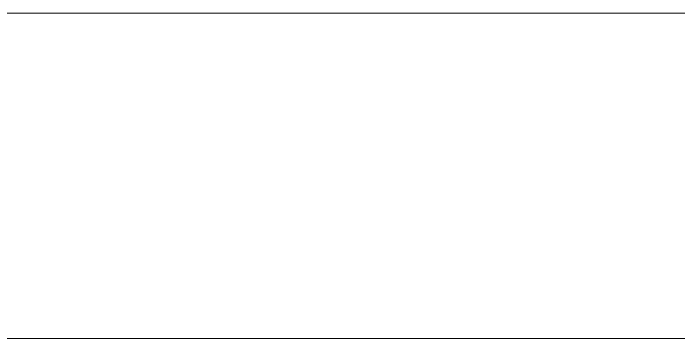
# Model space of a CAD drawing. Header units: millimetres. Extents: x 0 to 59350, y 0 to 29700.
# Drawn here: x 26221 to 26277.2, y 21398.7 to 21426.2 of the extents above; entities that cross this region are included whole.
import ezdxf

# ---------------------------------------------------------------- set-up
doc = ezdxf.new("R2010")
doc.units = ezdxf.units.MM
doc.layers.add('Standard', color=7, linetype='Continuous', lineweight=25)

msp = doc.modelspace()

# ---------------------------------------------------------------- linework, layer by layer
at = {"layer": 'Standard', "color": 59, "linetype": 'Continuous', "lineweight": 18}
for p, q in [((26904.106, 21426.212), (26141.606, 21426.221)), ((26141.606, 21426.221), (26904.106, 21426.212)), ((26169.104, 21398.72), (26904.105, 21398.709)), ((26904.105, 21398.709), (26169.104, 21398.72))]:
    msp.add_line(p, q, dxfattribs=at)
at = {"layer": 'Standard', "color": 2, "linetype": 'Continuous', "lineweight": 18}
msp.add_line((26202.604, 21398.72), (26904.104, 21398.72), dxfattribs=at)

doc.saveas('drawing.dxf')
